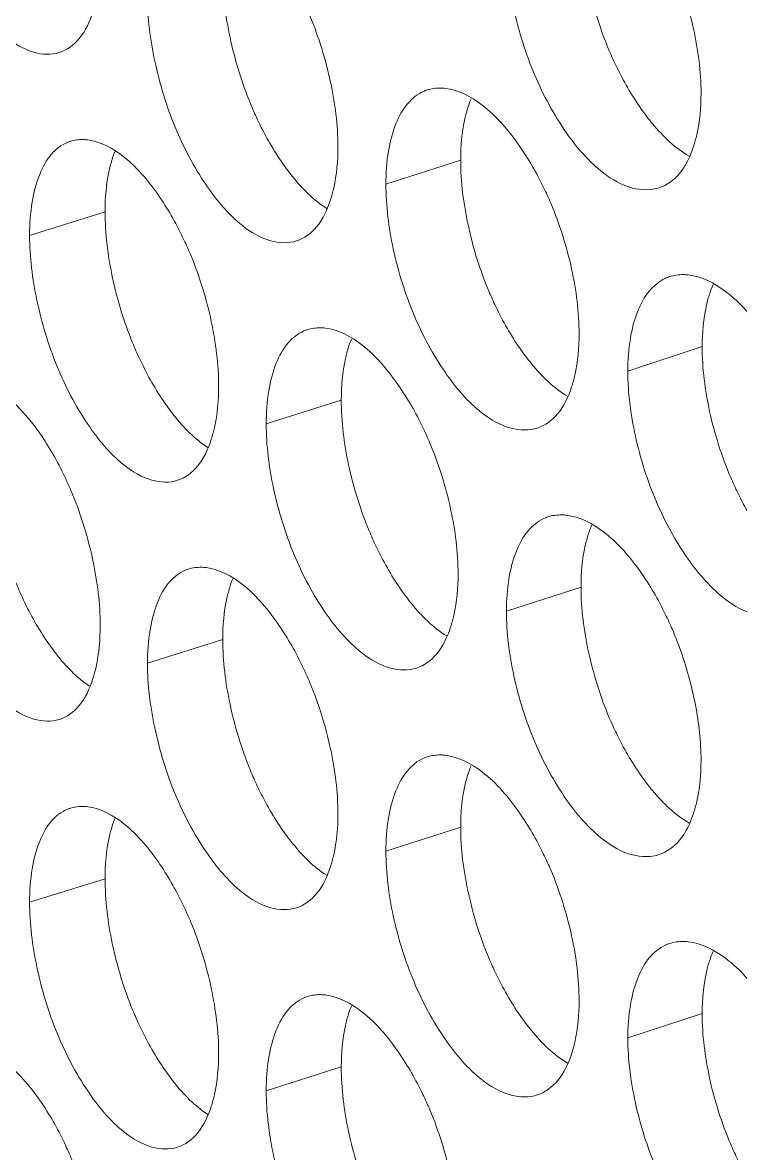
# Model space of a CAD drawing. Header units: millimetres. Extents: x 1177 to 4147, y 93 to 2194.
# Drawn here: x 2502.84 to 2511.32, y 860.77 to 874.13 of the extents above; entities that cross this region are included whole.
import ezdxf

# ---------------------------------------------------------------- set-up
doc = ezdxf.new("R2010")
doc.units = ezdxf.units.MM
doc.header["$LTSCALE"] = 0.1
doc.layers.get('0').update_dxf_attribs({"lineweight": 13})
doc.layers.add('标注', color=251, linetype='Continuous', lineweight=9)

# ---------------------------------------------------------------- blocks, each defined once
blk = doc.blocks.new('02')
at = {"layer": '标注'}
for p, q in [((4352.008, 837.7), (4350.746, 837.295)), ((4346.007, 836.829), (4344.733, 836.433)), ((4356.084, 834.555), (4354.829, 834.144)), ((4349.993, 833.655), (4348.726, 833.253)), ((4354.039, 830.5), (4352.78, 830.092)), ((4347.992, 829.615), (4346.722, 829.216)), ((4352.008, 826.45), (4350.746, 826.045)), ((4346.007, 825.579), (4344.733, 825.183)), ((4346.007, 825.579), (4344.733, 825.183)), ((4356.084, 823.305), (4354.829, 822.894)), ((4349.993, 822.405), (4348.726, 822.003)), ((4349.993, 822.405), (4348.726, 822.003))]:
    blk.add_line(p, q, dxfattribs=at)
for centre, radius, start, end in [((4351.646, 838.256), 0.661, 107.8363, 113.7), ((4353.87, 838.037), 1.825, 157.5283, 162.138), ((4345.609, 837.415), 0.633, 107.3212, 111.9576), ((4347.904, 837.164), 1.862, 158.5276, 162.4554), ((4355.745, 835.09), 0.68, 108.1838, 114.818), ((4349.619, 834.221), 0.651, 107.6638, 113.1281), ((4351.866, 833.991), 1.837, 157.8589, 162.2429), ((4353.688, 831.045), 0.67, 108.0096, 114.2633), ((4355.89, 830.838), 1.814, 157.2003, 162.034), ((4347.607, 830.191), 0.642, 107.4921, 112.5473), ((4349.877, 829.95), 1.849, 158.192, 162.3487), ((4350.072, 827.425), 5.992, 20.0336, 23.1528), ((4351.646, 827.006), 0.661, 107.8363, 113.7), ((4353.87, 826.787), 1.825, 157.5283, 162.138), ((4345.609, 826.165), 0.633, 107.3212, 111.9576), ((4345.609, 826.165), 0.633, 107.3212, 111.9576), ((4347.904, 825.914), 1.862, 158.5276, 162.4554), ((4347.904, 825.914), 1.862, 158.5276, 162.4554), ((4355.745, 823.84), 0.68, 108.1838, 114.818), ((4349.619, 822.971), 0.651, 107.6638, 113.1281), ((4349.619, 822.971), 0.651, 107.6638, 113.1281), ((4351.866, 822.741), 1.837, 157.8589, 162.2429), ((4351.866, 822.741), 1.837, 157.8589, 162.2429)]:
    blk.add_arc(centre, radius, start, end, dxfattribs=at)
for points, knots in [([(4354.039, 841.75), (4354.039, 841.384), (4354.138, 840.628), (4354.365, 839.903), (4354.517, 839.544)], [0, 0, 0, 0, 0.484416, 1, 1, 1, 1]), ([(4354.039, 841.75), (4354.039, 841.384), (4354.138, 840.628), (4354.365, 839.903), (4354.517, 839.544)], [0, 0, 0, 0, 0.484416, 1, 1, 1, 1]), ([(4352.78, 841.342), (4352.78, 840.976), (4352.879, 840.22), (4353.217, 839.142), (4353.725, 838.198), (4354.173, 837.673), (4354.418, 837.485)], [0, 0, 0, 0, 0.255445, 0.527438, 0.784592, 1, 1, 1, 1]), ([(4352.78, 841.342), (4352.78, 840.976), (4352.879, 840.22), (4353.217, 839.142), (4353.725, 838.198), (4354.173, 837.673), (4354.418, 837.485)], [0, 0, 0, 0, 0.255445, 0.527438, 0.784592, 1, 1, 1, 1]), ([(4356.065, 838.827), (4356.065, 839.193), (4355.965, 839.949), (4355.735, 840.673), (4355.582, 841.031)], [0, 0, 0, 0, 0.484243, 1, 1, 1, 1]), ([(4356.065, 838.827), (4356.065, 839.193), (4355.965, 839.949), (4355.735, 840.673), (4355.582, 841.031)], [0, 0, 0, 0, 0.484243, 1, 1, 1, 1]), ([(4347.992, 840.865), (4347.992, 840.498), (4348.089, 839.742), (4348.311, 839.015), (4348.46, 838.655)], [0, 0, 0, 0, 0.484532, 1, 1, 1, 1]), ([(4346.722, 840.466), (4346.722, 840.099), (4346.819, 839.343), (4347.149, 838.263), (4347.646, 837.316), (4348.084, 836.787), (4348.324, 836.597)], [0, 0, 0, 0, 0.256026, 0.528509, 0.78559, 1, 1, 1, 1]), ([(4345.235, 839.515), (4345.365, 839.556), (4345.625, 839.756), (4345.75, 840.044), (4345.802, 840.207)], [0, 0, 0, 0, 0.444646, 1, 1, 1, 1]), ([(4349.936, 837.928), (4349.936, 838.294), (4349.838, 839.05), (4349.614, 839.775), (4349.463, 840.135)], [0, 0, 0, 0, 0.48436, 1, 1, 1, 1]), ([(4344.336, 839.779), (4344.475, 839.667), (4344.755, 839.492), (4345.098, 839.473), (4345.235, 839.515)], [0, 0, 0, 0, 0.555309, 1, 1, 1, 1]), ([(4354.517, 839.544), (4354.554, 839.456), (4354.707, 839.12), (4354.891, 838.799), (4355.048, 838.575)], [0, 0, 0, 0, 0.259967, 1, 1, 1, 1]), ([(4354.517, 839.544), (4354.554, 839.456), (4354.707, 839.12), (4354.891, 838.799), (4355.048, 838.575)], [0, 0, 0, 0, 0.259967, 1, 1, 1, 1]), ([(4351.381, 838.861), (4351.278, 838.816), (4351.081, 838.655), (4350.888, 838.293), (4350.769, 837.827), (4350.746, 837.481), (4350.746, 837.295)], [0, 0, 0, 0, 0.1898, 0.414696, 0.684955, 1, 1, 1, 1]), ([(4351.749, 838.912), (4351.723, 838.915), (4351.62, 838.922), (4351.516, 838.908), (4351.444, 838.885)], [0, 0, 0, 0, 0.258928, 1, 1, 1, 1]), ([(4352.996, 837.948), (4352.819, 838.201), (4352.475, 838.616), (4351.975, 838.886), (4351.749, 838.912)], [0, 0, 0, 0, 0.575082, 1, 1, 1, 1]), ([(4355.938, 837.931), (4355.959, 837.996), (4356.039, 838.288), (4356.065, 838.593), (4356.065, 838.827)], [0, 0, 0, 0, 0.226657, 1, 1, 1, 1]), ([(4355.938, 837.931), (4355.959, 837.996), (4356.039, 838.288), (4356.065, 838.593), (4356.065, 838.827)], [0, 0, 0, 0, 0.226657, 1, 1, 1, 1]), ([(4348.46, 838.655), (4348.496, 838.567), (4348.645, 838.23), (4348.826, 837.908), (4348.98, 837.683)], [0, 0, 0, 0, 0.260232, 1, 1, 1, 1]), ([(4352.133, 838.597), (4352.112, 838.532), (4352.034, 838.239), (4352.008, 837.934), (4352.008, 837.7)], [0, 0, 0, 0, 0.226307, 1, 1, 1, 1]), ([(4355.048, 838.575), (4355.111, 838.486), (4355.343, 838.181), (4355.627, 837.904), (4355.867, 837.767)], [0, 0, 0, 0, 0.282202, 1, 1, 1, 1]), ([(4355.048, 838.575), (4355.111, 838.486), (4355.343, 838.181), (4355.627, 837.904), (4355.867, 837.767)], [0, 0, 0, 0, 0.282202, 1, 1, 1, 1]), ([(4345.714, 838.043), (4345.689, 838.046), (4345.59, 838.054), (4345.49, 838.041), (4345.421, 838.019)], [0, 0, 0, 0, 0.259055, 1, 1, 1, 1]), ([(4346.933, 837.07), (4346.761, 837.323), (4346.426, 837.739), (4345.936, 838.015), (4345.714, 838.043)], [0, 0, 0, 0, 0.577332, 1, 1, 1, 1]), ([(4345.373, 838.002), (4345.27, 837.96), (4345.069, 837.804), (4344.876, 837.441), (4344.756, 836.972), (4344.733, 836.621), (4344.733, 836.433)], [0, 0, 0, 0, 0.187225, 0.410841, 0.682034, 1, 1, 1, 1]), ([(4349.811, 837.032), (4349.832, 837.097), (4349.911, 837.389), (4349.936, 837.694), (4349.936, 837.928)], [0, 0, 0, 0, 0.226242, 1, 1, 1, 1]), ([(4353.528, 836.978), (4353.49, 837.066), (4353.338, 837.402), (4353.153, 837.724), (4352.996, 837.948)], [0, 0, 0, 0, 0.259945, 1, 1, 1, 1]), ([(4355.359, 837.236), (4355.492, 837.279), (4355.754, 837.479), (4355.884, 837.769), (4355.938, 837.931)], [0, 0, 0, 0, 0.449251, 1, 1, 1, 1]), ([(4355.359, 837.236), (4355.492, 837.279), (4355.754, 837.479), (4355.884, 837.769), (4355.938, 837.931)], [0, 0, 0, 0, 0.449251, 1, 1, 1, 1]), ([(4346.129, 837.725), (4346.108, 837.66), (4346.031, 837.367), (4346.007, 837.063), (4346.007, 836.829)], [0, 0, 0, 0, 0.225897, 1, 1, 1, 1]), ([(4348.98, 837.683), (4349.038, 837.597), (4349.258, 837.299), (4349.523, 837.028), (4349.749, 836.887)], [0, 0, 0, 0, 0.281347, 1, 1, 1, 1]), ([(4352.008, 837.7), (4352.008, 837.334), (4352.107, 836.578), (4352.332, 835.852), (4352.483, 835.493)], [0, 0, 0, 0, 0.484455, 1, 1, 1, 1]), ([(4354.418, 837.485), (4354.565, 837.373), (4354.861, 837.199), (4355.217, 837.189), (4355.359, 837.236)], [0, 0, 0, 0, 0.552376, 1, 1, 1, 1]), ([(4354.418, 837.485), (4354.565, 837.373), (4354.861, 837.199), (4355.217, 837.189), (4355.359, 837.236)], [0, 0, 0, 0, 0.552376, 1, 1, 1, 1]), ([(4350.746, 837.295), (4350.746, 836.929), (4350.844, 836.173), (4351.18, 835.094), (4351.684, 834.149), (4352.128, 833.623), (4352.372, 833.434)], [0, 0, 0, 0, 0.255639, 0.527795, 0.784925, 1, 1, 1, 1]), ([(4347.454, 836.096), (4347.417, 836.184), (4347.268, 836.521), (4347.087, 836.845), (4346.933, 837.07)], [0, 0, 0, 0, 0.260211, 1, 1, 1, 1]), ([(4349.24, 836.339), (4349.371, 836.381), (4349.632, 836.581), (4349.759, 836.87), (4349.811, 837.032)], [0, 0, 0, 0, 0.446528, 1, 1, 1, 1]), ([(4354.007, 834.773), (4354.007, 835.139), (4353.908, 835.894), (4353.68, 836.619), (4353.528, 836.978)], [0, 0, 0, 0, 0.484282, 1, 1, 1, 1]), ([(4346.007, 836.829), (4346.007, 836.462), (4346.102, 835.706), (4346.323, 834.979), (4346.471, 834.618)], [0, 0, 0, 0, 0.484571, 1, 1, 1, 1]), ([(4348.324, 836.597), (4348.466, 836.485), (4348.753, 836.31), (4349.101, 836.295), (4349.24, 836.339)], [0, 0, 0, 0, 0.554103, 1, 1, 1, 1]), ([(4344.733, 836.433), (4344.733, 836.067), (4344.829, 835.31), (4345.156, 834.229), (4345.649, 833.282), (4346.084, 832.752), (4346.323, 832.561)], [0, 0, 0, 0, 0.256219, 0.528865, 0.785923, 1, 1, 1, 1]), ([(4347.923, 833.888), (4347.923, 834.254), (4347.825, 835.009), (4347.603, 835.736), (4347.454, 836.096)], [0, 0, 0, 0, 0.484398, 1, 1, 1, 1]), ([(4355.847, 835.766), (4355.82, 835.769), (4355.714, 835.775), (4355.608, 835.76), (4355.533, 835.736)], [0, 0, 0, 0, 0.258853, 1, 1, 1, 1]), ([(4357.112, 834.807), (4356.932, 835.06), (4356.581, 835.475), (4356.076, 835.741), (4355.847, 835.766)], [0, 0, 0, 0, 0.573616, 1, 1, 1, 1]), ([(4355.46, 835.707), (4355.358, 835.659), (4355.162, 835.496), (4354.971, 835.135), (4354.852, 834.671), (4354.829, 834.328), (4354.829, 834.144)], [0, 0, 0, 0, 0.191473, 0.417182, 0.686837, 1, 1, 1, 1]), ([(4352.483, 835.493), (4352.52, 835.405), (4352.671, 835.069), (4352.855, 834.747), (4353.01, 834.523)], [0, 0, 0, 0, 0.260055, 1, 1, 1, 1]), ([(4356.211, 835.452), (4356.189, 835.387), (4356.11, 835.094), (4356.084, 834.789), (4356.084, 834.555)], [0, 0, 0, 0, 0.226582, 1, 1, 1, 1]), ([(4349.363, 834.82), (4349.26, 834.776), (4349.062, 834.616), (4348.869, 834.255), (4348.75, 833.787), (4348.726, 833.44), (4348.726, 833.253)], [0, 0, 0, 0, 0.188951, 0.413428, 0.683995, 1, 1, 1, 1]), ([(4349.722, 834.868), (4349.696, 834.871), (4349.595, 834.878), (4349.493, 834.864), (4349.421, 834.842)], [0, 0, 0, 0, 0.258969, 1, 1, 1, 1]), ([(4350.96, 833.901), (4350.785, 834.153), (4350.444, 834.569), (4349.948, 834.841), (4349.722, 834.868)], [0, 0, 0, 0, 0.575826, 1, 1, 1, 1]), ([(4346.471, 834.618), (4346.507, 834.53), (4346.655, 834.193), (4346.834, 833.87), (4346.987, 833.645)], [0, 0, 0, 0, 0.26032, 1, 1, 1, 1]), ([(4353.881, 833.876), (4353.902, 833.941), (4353.981, 834.234), (4354.007, 834.539), (4354.007, 834.773)], [0, 0, 0, 0, 0.226518, 1, 1, 1, 1]), ([(4350.117, 834.552), (4350.096, 834.486), (4350.018, 834.194), (4349.993, 833.889), (4349.993, 833.655)], [0, 0, 0, 0, 0.226169, 1, 1, 1, 1]), ([(4353.01, 834.523), (4353.072, 834.435), (4353.3, 834.132), (4353.577, 833.857), (4353.813, 833.718)], [0, 0, 0, 0, 0.28193, 1, 1, 1, 1]), ([(4356.084, 834.555), (4356.084, 834.189), (4356.183, 833.433), (4356.412, 832.708), (4356.565, 832.35)], [0, 0, 0, 0, 0.484378, 1, 1, 1, 1]), ([(4344.942, 833.037), (4344.829, 833.205), (4344.599, 833.502), (4344.213, 833.843), (4343.82, 834.026), (4343.554, 834.024), (4343.443, 833.99)], [0, 0, 0, 0, 0.323685, 0.595295, 0.814917, 1, 1, 1, 1]), ([(4354.829, 834.144), (4354.829, 833.778), (4354.929, 833.022), (4355.269, 831.944), (4355.781, 831.001), (4356.232, 830.478), (4356.479, 830.291)], [0, 0, 0, 0, 0.255252, 0.52708, 0.784259, 1, 1, 1, 1]), ([(4347.799, 832.992), (4347.82, 833.057), (4347.897, 833.349), (4347.923, 833.654), (4347.923, 833.888)], [0, 0, 0, 0, 0.226105, 1, 1, 1, 1]), ([(4351.488, 832.929), (4351.451, 833.017), (4351.299, 833.354), (4351.116, 833.676), (4350.96, 833.901)], [0, 0, 0, 0, 0.260034, 1, 1, 1, 1]), ([(4353.305, 833.182), (4353.437, 833.225), (4353.698, 833.425), (4353.828, 833.714), (4353.881, 833.876)], [0, 0, 0, 0, 0.448356, 1, 1, 1, 1]), ([(4346.987, 833.645), (4347.044, 833.56), (4347.259, 833.265), (4347.519, 832.996), (4347.74, 832.854)], [0, 0, 0, 0, 0.281036, 1, 1, 1, 1]), ([(4349.993, 833.655), (4349.993, 833.289), (4350.09, 832.533), (4350.314, 831.806), (4350.464, 831.447)], [0, 0, 0, 0, 0.484494, 1, 1, 1, 1]), ([(4348.726, 833.253), (4348.726, 832.887), (4348.824, 832.131), (4349.157, 831.051), (4349.657, 830.105), (4350.098, 829.578), (4350.341, 829.388)], [0, 0, 0, 0, 0.255833, 0.528153, 0.785258, 1, 1, 1, 1]), ([(4352.372, 833.434), (4352.517, 833.322), (4352.81, 833.148), (4353.164, 833.136), (4353.305, 833.182)], [0, 0, 0, 0, 0.552941, 1, 1, 1, 1]), ([(4345.459, 832.061), (4345.422, 832.15), (4345.274, 832.487), (4345.095, 832.811), (4344.942, 833.037)], [0, 0, 0, 0, 0.260299, 1, 1, 1, 1]), ([(4347.23, 832.3), (4347.361, 832.341), (4347.621, 832.541), (4347.747, 832.83), (4347.799, 832.992)], [0, 0, 0, 0, 0.445594, 1, 1, 1, 1]), ([(4351.964, 830.723), (4351.964, 831.089), (4351.866, 831.845), (4351.639, 832.57), (4351.488, 832.929)], [0, 0, 0, 0, 0.484321, 1, 1, 1, 1]), ([(4346.323, 832.561), (4346.463, 832.449), (4346.747, 832.274), (4347.092, 832.256), (4347.23, 832.3)], [0, 0, 0, 0, 0.554701, 1, 1, 1, 1]), ([(4356.565, 832.35), (4356.603, 832.262), (4356.757, 831.926), (4356.943, 831.605), (4357.101, 831.382)], [0, 0, 0, 0, 0.259878, 1, 1, 1, 1]), ([(4345.924, 829.852), (4345.924, 830.218), (4345.828, 830.974), (4345.607, 831.701), (4345.459, 832.061)], [0, 0, 0, 0, 0.484437, 1, 1, 1, 1]), ([(4353.413, 831.656), (4353.311, 831.61), (4353.114, 831.448), (4352.922, 831.087), (4352.804, 830.622), (4352.78, 830.277), (4352.78, 830.092)], [0, 0, 0, 0, 0.190641, 0.415947, 0.685903, 1, 1, 1, 1]), ([(4353.791, 831.712), (4353.764, 831.715), (4353.66, 831.721), (4353.554, 831.707), (4353.481, 831.683)], [0, 0, 0, 0, 0.25889, 1, 1, 1, 1]), ([(4355.047, 830.75), (4354.868, 831.003), (4354.52, 831.418), (4354.018, 831.686), (4353.791, 831.712)], [0, 0, 0, 0, 0.574346, 1, 1, 1, 1]), ([(4350.464, 831.447), (4350.501, 831.358), (4350.651, 831.022), (4350.833, 830.7), (4350.988, 830.476)], [0, 0, 0, 0, 0.260144, 1, 1, 1, 1]), ([(4354.165, 831.397), (4354.143, 831.332), (4354.065, 831.039), (4354.039, 830.734), (4354.039, 830.5)], [0, 0, 0, 0, 0.226444, 1, 1, 1, 1]), ([(4347.36, 830.784), (4347.258, 830.741), (4347.058, 830.583), (4346.865, 830.221), (4346.746, 829.752), (4346.722, 829.403), (4346.722, 829.216)], [0, 0, 0, 0, 0.188092, 0.412143, 0.683021, 1, 1, 1, 1]), ([(4347.711, 830.828), (4347.685, 830.831), (4347.585, 830.838), (4347.484, 830.825), (4347.414, 830.803)], [0, 0, 0, 0, 0.259011, 1, 1, 1, 1]), ([(4348.939, 829.858), (4348.766, 830.111), (4348.428, 830.527), (4347.935, 830.801), (4347.711, 830.828)], [0, 0, 0, 0, 0.576575, 1, 1, 1, 1]), ([(4344.496, 830.586), (4344.532, 830.498), (4344.679, 830.161), (4344.857, 829.837), (4345.008, 829.611)], [0, 0, 0, 0, 0.260408, 1, 1, 1, 1]), ([(4351.839, 829.827), (4351.86, 829.892), (4351.939, 830.184), (4351.964, 830.489), (4351.964, 830.723)], [0, 0, 0, 0, 0.22638, 1, 1, 1, 1]), ([(4355.582, 829.781), (4355.544, 829.869), (4355.391, 830.205), (4355.204, 830.527), (4355.047, 830.75)], [0, 0, 0, 0, 0.259857, 1, 1, 1, 1]), ([(4348.115, 830.511), (4348.095, 830.446), (4348.017, 830.153), (4347.992, 829.848), (4347.992, 829.615)], [0, 0, 0, 0, 0.226033, 1, 1, 1, 1]), ([(4350.988, 830.476), (4351.048, 830.389), (4351.271, 830.088), (4351.543, 829.815), (4351.774, 829.675)], [0, 0, 0, 0, 0.281645, 1, 1, 1, 1]), ([(4354.039, 830.5), (4354.039, 830.134), (4354.138, 829.378), (4354.365, 828.653), (4354.517, 828.294)], [0, 0, 0, 0, 0.484416, 1, 1, 1, 1]), ([(4356.479, 830.291), (4356.627, 830.179), (4356.927, 830.005), (4357.286, 829.997), (4357.429, 830.044)], [0, 0, 0, 0, 0.551821, 1, 1, 1, 1]), ([(4352.78, 830.092), (4352.78, 829.726), (4352.879, 828.97), (4353.217, 827.892), (4353.725, 826.948), (4354.173, 826.423), (4354.418, 826.235)], [0, 0, 0, 0, 0.255445, 0.527438, 0.784592, 1, 1, 1, 1]), ([(4345.802, 828.957), (4345.822, 829.022), (4345.899, 829.314), (4345.924, 829.618), (4345.924, 829.852)], [0, 0, 0, 0, 0.225969, 1, 1, 1, 1]), ([(4349.463, 828.885), (4349.427, 828.974), (4349.276, 829.31), (4349.094, 829.633), (4348.939, 829.858)], [0, 0, 0, 0, 0.260123, 1, 1, 1, 1]), ([(4351.265, 829.133), (4351.396, 829.175), (4351.657, 829.375), (4351.786, 829.664), (4351.839, 829.827)], [0, 0, 0, 0, 0.447449, 1, 1, 1, 1]), ([(4345.008, 829.611), (4345.065, 829.527), (4345.275, 829.236), (4345.529, 828.968), (4345.746, 828.826)], [0, 0, 0, 0, 0.280712, 1, 1, 1, 1]), ([(4347.992, 829.615), (4347.992, 829.248), (4348.089, 828.492), (4348.311, 827.765), (4348.46, 827.405)], [0, 0, 0, 0, 0.484532, 1, 1, 1, 1]), ([(4356.065, 827.577), (4356.065, 827.89), (4355.991, 828.537), (4355.817, 829.163), (4355.702, 829.478)], [0, 0, 0, 0, 0.482715, 1, 1, 1, 1]), ([(4350.341, 829.388), (4350.484, 829.276), (4350.774, 829.102), (4351.125, 829.088), (4351.265, 829.133)], [0, 0, 0, 0, 0.553517, 1, 1, 1, 1]), ([(4346.722, 829.216), (4346.722, 828.849), (4346.819, 828.093), (4347.149, 827.013), (4347.646, 826.066), (4348.084, 825.537), (4348.324, 825.347)], [0, 0, 0, 0, 0.256026, 0.528509, 0.78559, 1, 1, 1, 1]), ([(4345.235, 828.265), (4345.365, 828.306), (4345.625, 828.506), (4345.75, 828.794), (4345.802, 828.957)], [0, 0, 0, 0, 0.444646, 1, 1, 1, 1]), ([(4349.936, 826.678), (4349.936, 827.044), (4349.838, 827.8), (4349.614, 828.525), (4349.463, 828.885)], [0, 0, 0, 0, 0.48436, 1, 1, 1, 1]), ([(4344.336, 828.529), (4344.475, 828.417), (4344.755, 828.242), (4345.098, 828.223), (4345.235, 828.265)], [0, 0, 0, 0, 0.555309, 1, 1, 1, 1]), ([(4354.517, 828.294), (4354.554, 828.206), (4354.707, 827.87), (4354.891, 827.549), (4355.048, 827.325)], [0, 0, 0, 0, 0.259967, 1, 1, 1, 1]), ([(4351.381, 827.611), (4351.278, 827.566), (4351.081, 827.405), (4350.888, 827.043), (4350.769, 826.577), (4350.746, 826.231), (4350.746, 826.045)], [0, 0, 0, 0, 0.1898, 0.414696, 0.684955, 1, 1, 1, 1]), ([(4351.749, 827.662), (4351.723, 827.665), (4351.62, 827.672), (4351.516, 827.658), (4351.444, 827.635)], [0, 0, 0, 0, 0.258928, 1, 1, 1, 1]), ([(4352.996, 826.698), (4352.819, 826.951), (4352.475, 827.366), (4351.975, 827.636), (4351.749, 827.662)], [0, 0, 0, 0, 0.575082, 1, 1, 1, 1]), ([(4355.938, 826.681), (4355.959, 826.746), (4356.039, 827.038), (4356.065, 827.343), (4356.065, 827.577)], [0, 0, 0, 0, 0.226657, 1, 1, 1, 1]), ([(4348.46, 827.405), (4348.496, 827.317), (4348.645, 826.98), (4348.826, 826.658), (4348.98, 826.433)], [0, 0, 0, 0, 0.260232, 1, 1, 1, 1]), ([(4352.133, 827.347), (4352.112, 827.282), (4352.034, 826.989), (4352.008, 826.684), (4352.008, 826.45)], [0, 0, 0, 0, 0.226307, 1, 1, 1, 1]), ([(4355.048, 827.325), (4355.111, 827.236), (4355.343, 826.931), (4355.627, 826.654), (4355.867, 826.517)], [0, 0, 0, 0, 0.282202, 1, 1, 1, 1]), ([(4345.714, 826.793), (4345.689, 826.796), (4345.59, 826.804), (4345.49, 826.791), (4345.421, 826.769)], [0, 0, 0, 0, 0.259055, 1, 1, 1, 1]), ([(4345.714, 826.793), (4345.689, 826.796), (4345.59, 826.804), (4345.49, 826.791), (4345.421, 826.769)], [0, 0, 0, 0, 0.259055, 1, 1, 1, 1]), ([(4346.933, 825.82), (4346.761, 826.073), (4346.426, 826.489), (4345.936, 826.765), (4345.714, 826.793)], [0, 0, 0, 0, 0.577332, 1, 1, 1, 1]), ([(4346.933, 825.82), (4346.761, 826.073), (4346.426, 826.489), (4345.936, 826.765), (4345.714, 826.793)], [0, 0, 0, 0, 0.577332, 1, 1, 1, 1]), ([(4345.373, 826.752), (4345.27, 826.71), (4345.069, 826.554), (4344.876, 826.191), (4344.756, 825.722), (4344.733, 825.371), (4344.733, 825.183)], [0, 0, 0, 0, 0.187225, 0.410841, 0.682034, 1, 1, 1, 1]), ([(4345.373, 826.752), (4345.27, 826.71), (4345.069, 826.554), (4344.876, 826.191), (4344.756, 825.722), (4344.733, 825.371), (4344.733, 825.183)], [0, 0, 0, 0, 0.187225, 0.410841, 0.682034, 1, 1, 1, 1]), ([(4349.811, 825.782), (4349.832, 825.847), (4349.911, 826.139), (4349.936, 826.444), (4349.936, 826.678)], [0, 0, 0, 0, 0.226242, 1, 1, 1, 1]), ([(4353.528, 825.728), (4353.49, 825.816), (4353.338, 826.152), (4353.153, 826.474), (4352.996, 826.698)], [0, 0, 0, 0, 0.259945, 1, 1, 1, 1]), ([(4355.359, 825.986), (4355.492, 826.029), (4355.754, 826.229), (4355.884, 826.519), (4355.938, 826.681)], [0, 0, 0, 0, 0.449251, 1, 1, 1, 1]), ([(4346.129, 826.475), (4346.108, 826.41), (4346.031, 826.117), (4346.007, 825.813), (4346.007, 825.579)], [0, 0, 0, 0, 0.225897, 1, 1, 1, 1]), ([(4346.129, 826.475), (4346.108, 826.41), (4346.031, 826.117), (4346.007, 825.813), (4346.007, 825.579)], [0, 0, 0, 0, 0.225897, 1, 1, 1, 1]), ([(4348.98, 826.433), (4349.038, 826.347), (4349.258, 826.049), (4349.523, 825.778), (4349.749, 825.637)], [0, 0, 0, 0, 0.281347, 1, 1, 1, 1]), ([(4352.008, 826.45), (4352.008, 826.084), (4352.107, 825.328), (4352.332, 824.602), (4352.483, 824.243)], [0, 0, 0, 0, 0.484455, 1, 1, 1, 1]), ([(4354.418, 826.235), (4354.565, 826.123), (4354.861, 825.949), (4355.217, 825.939), (4355.359, 825.986)], [0, 0, 0, 0, 0.552376, 1, 1, 1, 1]), ([(4350.746, 826.045), (4350.746, 825.679), (4350.844, 824.923), (4351.18, 823.844), (4351.684, 822.899), (4352.128, 822.373), (4352.372, 822.184)], [0, 0, 0, 0, 0.255639, 0.527795, 0.784925, 1, 1, 1, 1]), ([(4347.454, 824.846), (4347.417, 824.934), (4347.268, 825.271), (4347.087, 825.595), (4346.933, 825.82)], [0, 0, 0, 0, 0.260211, 1, 1, 1, 1]), ([(4347.454, 824.846), (4347.417, 824.934), (4347.268, 825.271), (4347.087, 825.595), (4346.933, 825.82)], [0, 0, 0, 0, 0.260211, 1, 1, 1, 1]), ([(4349.24, 825.089), (4349.371, 825.131), (4349.632, 825.331), (4349.759, 825.62), (4349.811, 825.782)], [0, 0, 0, 0, 0.446528, 1, 1, 1, 1]), ([(4354.007, 823.523), (4354.007, 823.889), (4353.908, 824.644), (4353.68, 825.369), (4353.528, 825.728)], [0, 0, 0, 0, 0.484282, 1, 1, 1, 1]), ([(4346.007, 825.579), (4346.007, 825.212), (4346.102, 824.456), (4346.323, 823.729), (4346.471, 823.368)], [0, 0, 0, 0, 0.484571, 1, 1, 1, 1]), ([(4346.007, 825.579), (4346.007, 825.212), (4346.102, 824.456), (4346.323, 823.729), (4346.471, 823.368)], [0, 0, 0, 0, 0.484571, 1, 1, 1, 1]), ([(4348.324, 825.347), (4348.466, 825.235), (4348.753, 825.06), (4349.101, 825.045), (4349.24, 825.089)], [0, 0, 0, 0, 0.554103, 1, 1, 1, 1]), ([(4344.733, 825.183), (4344.733, 824.817), (4344.829, 824.06), (4345.156, 822.979), (4345.649, 822.032), (4346.084, 821.502), (4346.323, 821.311)], [0, 0, 0, 0, 0.256219, 0.528865, 0.785923, 1, 1, 1, 1]), ([(4344.733, 825.183), (4344.733, 824.817), (4344.829, 824.06), (4345.156, 822.979), (4345.649, 822.032), (4346.084, 821.502), (4346.323, 821.311)], [0, 0, 0, 0, 0.256219, 0.528865, 0.785923, 1, 1, 1, 1]), ([(4347.923, 822.638), (4347.923, 823.004), (4347.825, 823.759), (4347.603, 824.486), (4347.454, 824.846)], [0, 0, 0, 0, 0.484398, 1, 1, 1, 1]), ([(4347.923, 822.638), (4347.923, 823.004), (4347.825, 823.759), (4347.603, 824.486), (4347.454, 824.846)], [0, 0, 0, 0, 0.484398, 1, 1, 1, 1]), ([(4355.847, 824.516), (4355.82, 824.519), (4355.714, 824.525), (4355.608, 824.51), (4355.533, 824.486)], [0, 0, 0, 0, 0.258853, 1, 1, 1, 1]), ([(4357.112, 823.557), (4356.932, 823.81), (4356.581, 824.225), (4356.076, 824.491), (4355.847, 824.516)], [0, 0, 0, 0, 0.573616, 1, 1, 1, 1]), ([(4355.46, 824.457), (4355.358, 824.409), (4355.162, 824.246), (4354.971, 823.885), (4354.852, 823.421), (4354.829, 823.078), (4354.829, 822.894)], [0, 0, 0, 0, 0.191473, 0.417182, 0.686837, 1, 1, 1, 1]), ([(4352.483, 824.243), (4352.52, 824.155), (4352.671, 823.819), (4352.855, 823.497), (4353.01, 823.273)], [0, 0, 0, 0, 0.260055, 1, 1, 1, 1]), ([(4356.211, 824.202), (4356.189, 824.137), (4356.11, 823.844), (4356.084, 823.539), (4356.084, 823.305)], [0, 0, 0, 0, 0.226582, 1, 1, 1, 1]), ([(4349.363, 823.57), (4349.26, 823.526), (4349.062, 823.366), (4348.869, 823.005), (4348.75, 822.537), (4348.726, 822.19), (4348.726, 822.003)], [0, 0, 0, 0, 0.188951, 0.413428, 0.683995, 1, 1, 1, 1]), ([(4349.363, 823.57), (4349.26, 823.526), (4349.062, 823.366), (4348.869, 823.005), (4348.75, 822.537), (4348.726, 822.19), (4348.726, 822.003)], [0, 0, 0, 0, 0.188951, 0.413428, 0.683995, 1, 1, 1, 1]), ([(4349.722, 823.618), (4349.696, 823.621), (4349.595, 823.628), (4349.493, 823.614), (4349.421, 823.592)], [0, 0, 0, 0, 0.258969, 1, 1, 1, 1]), ([(4349.722, 823.618), (4349.696, 823.621), (4349.595, 823.628), (4349.493, 823.614), (4349.421, 823.592)], [0, 0, 0, 0, 0.258969, 1, 1, 1, 1]), ([(4350.96, 822.651), (4350.785, 822.903), (4350.444, 823.319), (4349.948, 823.591), (4349.722, 823.618)], [0, 0, 0, 0, 0.575826, 1, 1, 1, 1]), ([(4350.96, 822.651), (4350.785, 822.903), (4350.444, 823.319), (4349.948, 823.591), (4349.722, 823.618)], [0, 0, 0, 0, 0.575826, 1, 1, 1, 1]), ([(4353.881, 822.626), (4353.902, 822.691), (4353.981, 822.984), (4354.007, 823.289), (4354.007, 823.523)], [0, 0, 0, 0, 0.226518, 1, 1, 1, 1]), ([(4346.471, 823.368), (4346.507, 823.28), (4346.655, 822.943), (4346.834, 822.62), (4346.987, 822.395)], [0, 0, 0, 0, 0.26032, 1, 1, 1, 1]), ([(4346.471, 823.368), (4346.507, 823.28), (4346.655, 822.943), (4346.834, 822.62), (4346.987, 822.395)], [0, 0, 0, 0, 0.26032, 1, 1, 1, 1]), ([(4350.117, 823.302), (4350.096, 823.236), (4350.018, 822.944), (4349.993, 822.639), (4349.993, 822.405)], [0, 0, 0, 0, 0.226169, 1, 1, 1, 1]), ([(4350.117, 823.302), (4350.096, 823.236), (4350.018, 822.944), (4349.993, 822.639), (4349.993, 822.405)], [0, 0, 0, 0, 0.226169, 1, 1, 1, 1]), ([(4353.01, 823.273), (4353.072, 823.185), (4353.3, 822.882), (4353.577, 822.607), (4353.813, 822.468)], [0, 0, 0, 0, 0.28193, 1, 1, 1, 1]), ([(4356.084, 823.305), (4356.084, 822.939), (4356.183, 822.183), (4356.412, 821.458), (4356.565, 821.1)], [0, 0, 0, 0, 0.484378, 1, 1, 1, 1]), ([(4344.942, 821.787), (4344.829, 821.955), (4344.599, 822.252), (4344.213, 822.593), (4343.82, 822.776), (4343.554, 822.774), (4343.443, 822.74)], [0, 0, 0, 0, 0.323685, 0.595295, 0.814917, 1, 1, 1, 1]), ([(4354.829, 822.894), (4354.829, 822.528), (4354.929, 821.772), (4355.269, 820.694), (4355.781, 819.751), (4356.232, 819.228), (4356.479, 819.041)], [0, 0, 0, 0, 0.255252, 0.52708, 0.784259, 1, 1, 1, 1]), ([(4347.799, 821.742), (4347.82, 821.807), (4347.897, 822.099), (4347.923, 822.404), (4347.923, 822.638)], [0, 0, 0, 0, 0.226105, 1, 1, 1, 1]), ([(4347.799, 821.742), (4347.82, 821.807), (4347.897, 822.099), (4347.923, 822.404), (4347.923, 822.638)], [0, 0, 0, 0, 0.226105, 1, 1, 1, 1]), ([(4351.488, 821.679), (4351.451, 821.767), (4351.299, 822.104), (4351.116, 822.426), (4350.96, 822.651)], [0, 0, 0, 0, 0.260034, 1, 1, 1, 1]), ([(4351.488, 821.679), (4351.451, 821.767), (4351.299, 822.104), (4351.116, 822.426), (4350.96, 822.651)], [0, 0, 0, 0, 0.260034, 1, 1, 1, 1]), ([(4353.305, 821.932), (4353.437, 821.975), (4353.698, 822.175), (4353.828, 822.464), (4353.881, 822.626)], [0, 0, 0, 0, 0.448356, 1, 1, 1, 1]), ([(4346.987, 822.395), (4347.044, 822.31), (4347.259, 822.015), (4347.519, 821.746), (4347.74, 821.604)], [0, 0, 0, 0, 0.281036, 1, 1, 1, 1]), ([(4346.987, 822.395), (4347.044, 822.31), (4347.259, 822.015), (4347.519, 821.746), (4347.74, 821.604)], [0, 0, 0, 0, 0.281036, 1, 1, 1, 1]), ([(4349.993, 822.405), (4349.993, 822.039), (4350.09, 821.283), (4350.314, 820.556), (4350.464, 820.197)], [0, 0, 0, 0, 0.484494, 1, 1, 1, 1]), ([(4349.993, 822.405), (4349.993, 822.039), (4350.09, 821.283), (4350.314, 820.556), (4350.464, 820.197)], [0, 0, 0, 0, 0.484494, 1, 1, 1, 1]), ([(4348.726, 822.003), (4348.726, 821.637), (4348.824, 820.881), (4349.157, 819.801), (4349.657, 818.855), (4350.098, 818.328), (4350.341, 818.138)], [0, 0, 0, 0, 0.255833, 0.528153, 0.785258, 1, 1, 1, 1]), ([(4348.726, 822.003), (4348.726, 821.637), (4348.824, 820.881), (4349.157, 819.801), (4349.657, 818.855), (4350.098, 818.328), (4350.341, 818.138)], [0, 0, 0, 0, 0.255833, 0.528153, 0.785258, 1, 1, 1, 1]), ([(4352.372, 822.184), (4352.517, 822.072), (4352.81, 821.898), (4353.164, 821.886), (4353.305, 821.932)], [0, 0, 0, 0, 0.552941, 1, 1, 1, 1]), ([(4345.459, 820.811), (4345.422, 820.9), (4345.274, 821.237), (4345.095, 821.561), (4344.942, 821.787)], [0, 0, 0, 0, 0.260299, 1, 1, 1, 1]), ([(4347.23, 821.05), (4347.361, 821.091), (4347.621, 821.291), (4347.747, 821.58), (4347.799, 821.742)], [0, 0, 0, 0, 0.445594, 1, 1, 1, 1]), ([(4347.23, 821.05), (4347.361, 821.091), (4347.621, 821.291), (4347.747, 821.58), (4347.799, 821.742)], [0, 0, 0, 0, 0.445594, 1, 1, 1, 1]), ([(4351.964, 819.473), (4351.964, 819.839), (4351.866, 820.595), (4351.639, 821.32), (4351.488, 821.679)], [0, 0, 0, 0, 0.484321, 1, 1, 1, 1]), ([(4351.964, 819.473), (4351.964, 819.839), (4351.866, 820.595), (4351.639, 821.32), (4351.488, 821.679)], [0, 0, 0, 0, 0.484321, 1, 1, 1, 1]), ([(4346.323, 821.311), (4346.463, 821.199), (4346.747, 821.024), (4347.092, 821.006), (4347.23, 821.05)], [0, 0, 0, 0, 0.554701, 1, 1, 1, 1]), ([(4346.323, 821.311), (4346.463, 821.199), (4346.747, 821.024), (4347.092, 821.006), (4347.23, 821.05)], [0, 0, 0, 0, 0.554701, 1, 1, 1, 1]), ([(4356.565, 821.1), (4356.603, 821.012), (4356.757, 820.676), (4356.943, 820.355), (4357.101, 820.132)], [0, 0, 0, 0, 0.259878, 1, 1, 1, 1])]:
    blk.add_open_spline(points, degree=3, knots=knots, dxfattribs=at)
for points in [[(4356.267, 835.601), (4356.246, 835.552), (4356.227, 835.503), (4356.211, 835.452)], [(4356.267, 824.351), (4356.246, 824.302), (4356.227, 824.253), (4356.211, 824.202)]]:
    blk.add_open_spline(points, degree=3, dxfattribs=at)

msp = doc.modelspace()

# ---------------------------------------------------------------- block references
at = {"xscale": 0.7, "yscale": 0.7, "zscale": 0.7}
msp.add_blockref('02', (-538.391, 286.112), dxfattribs=at)

doc.saveas('drawing.dxf')
